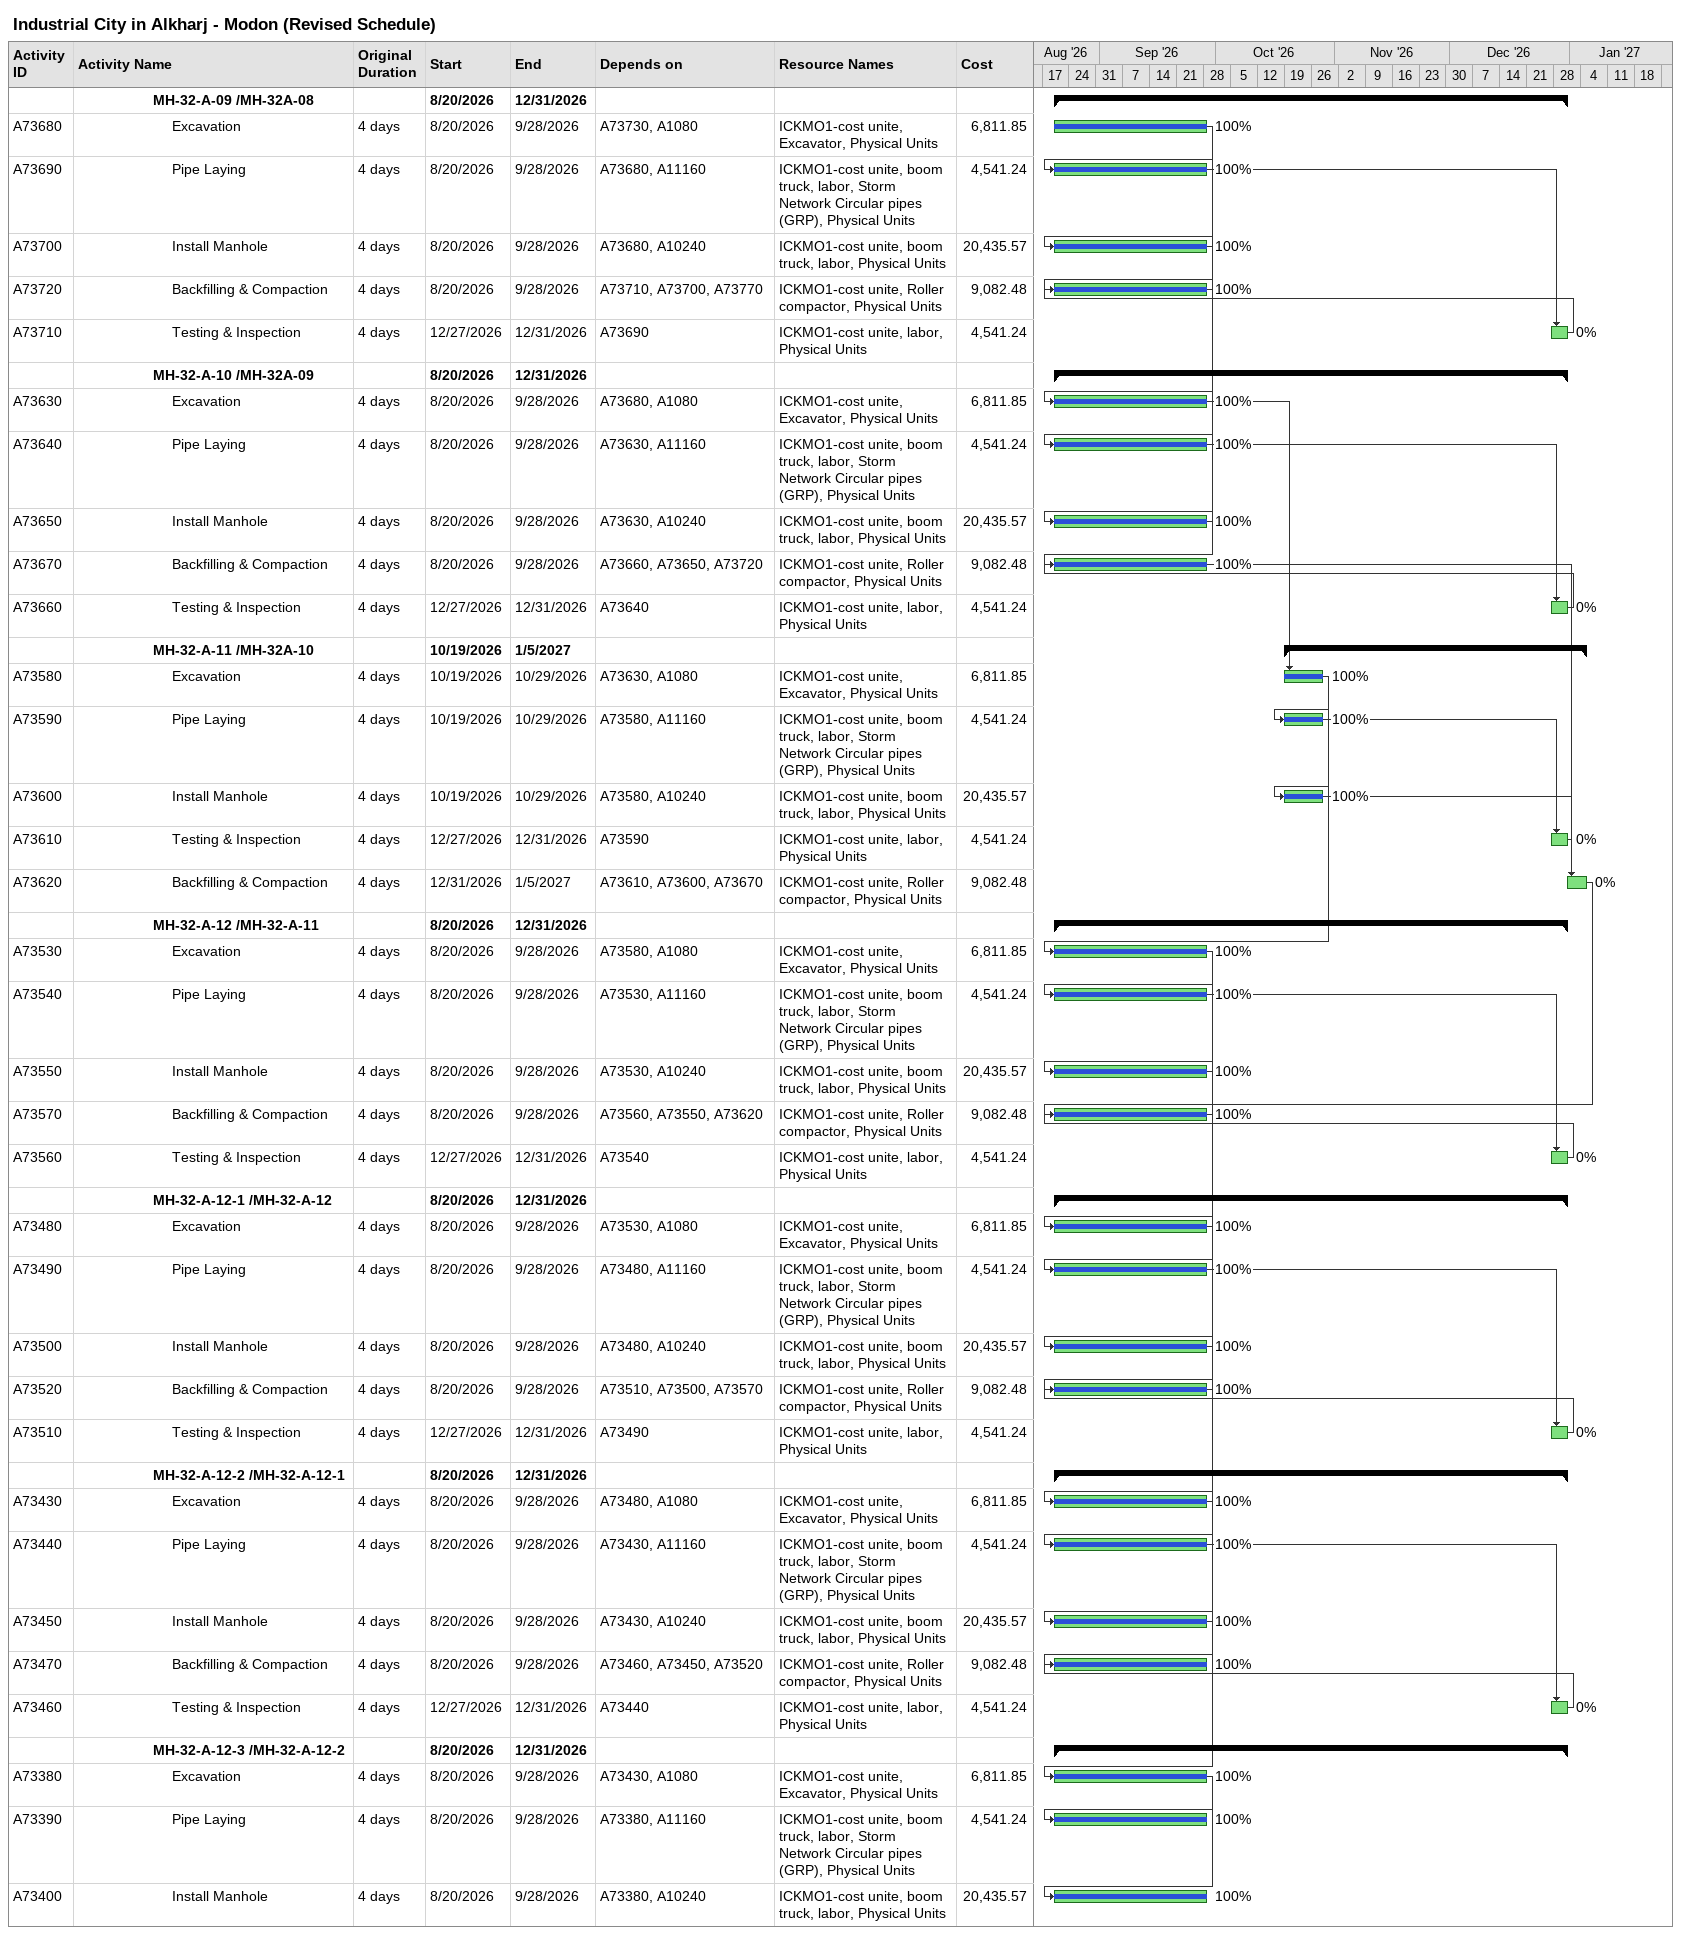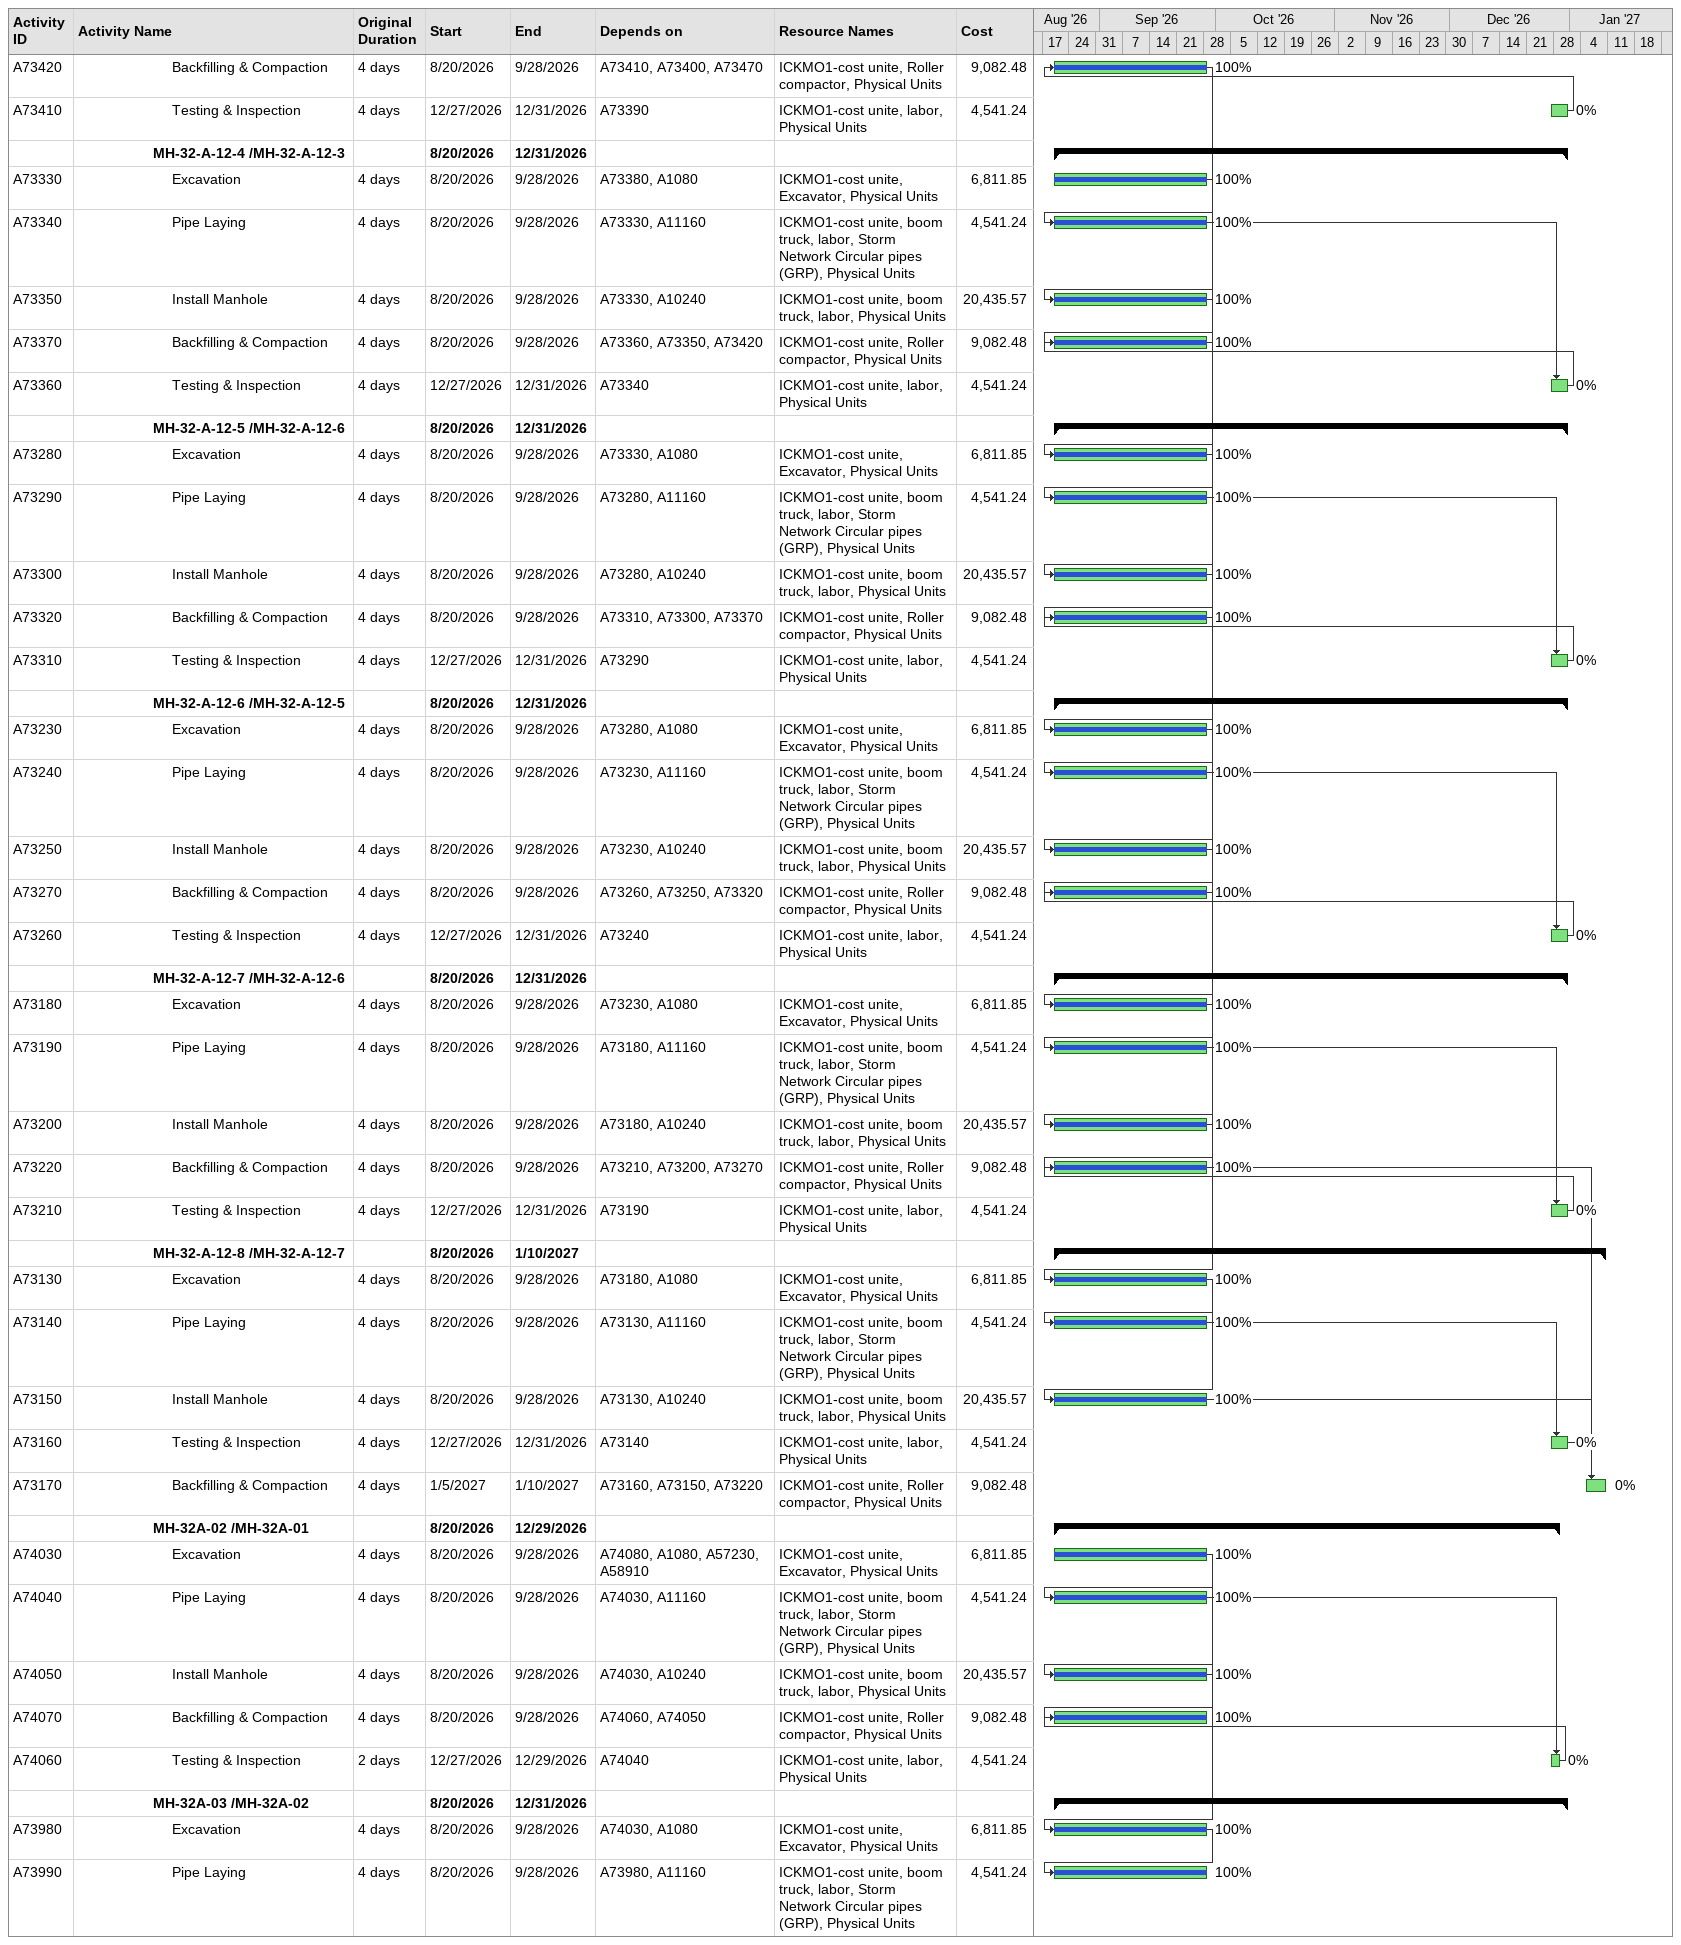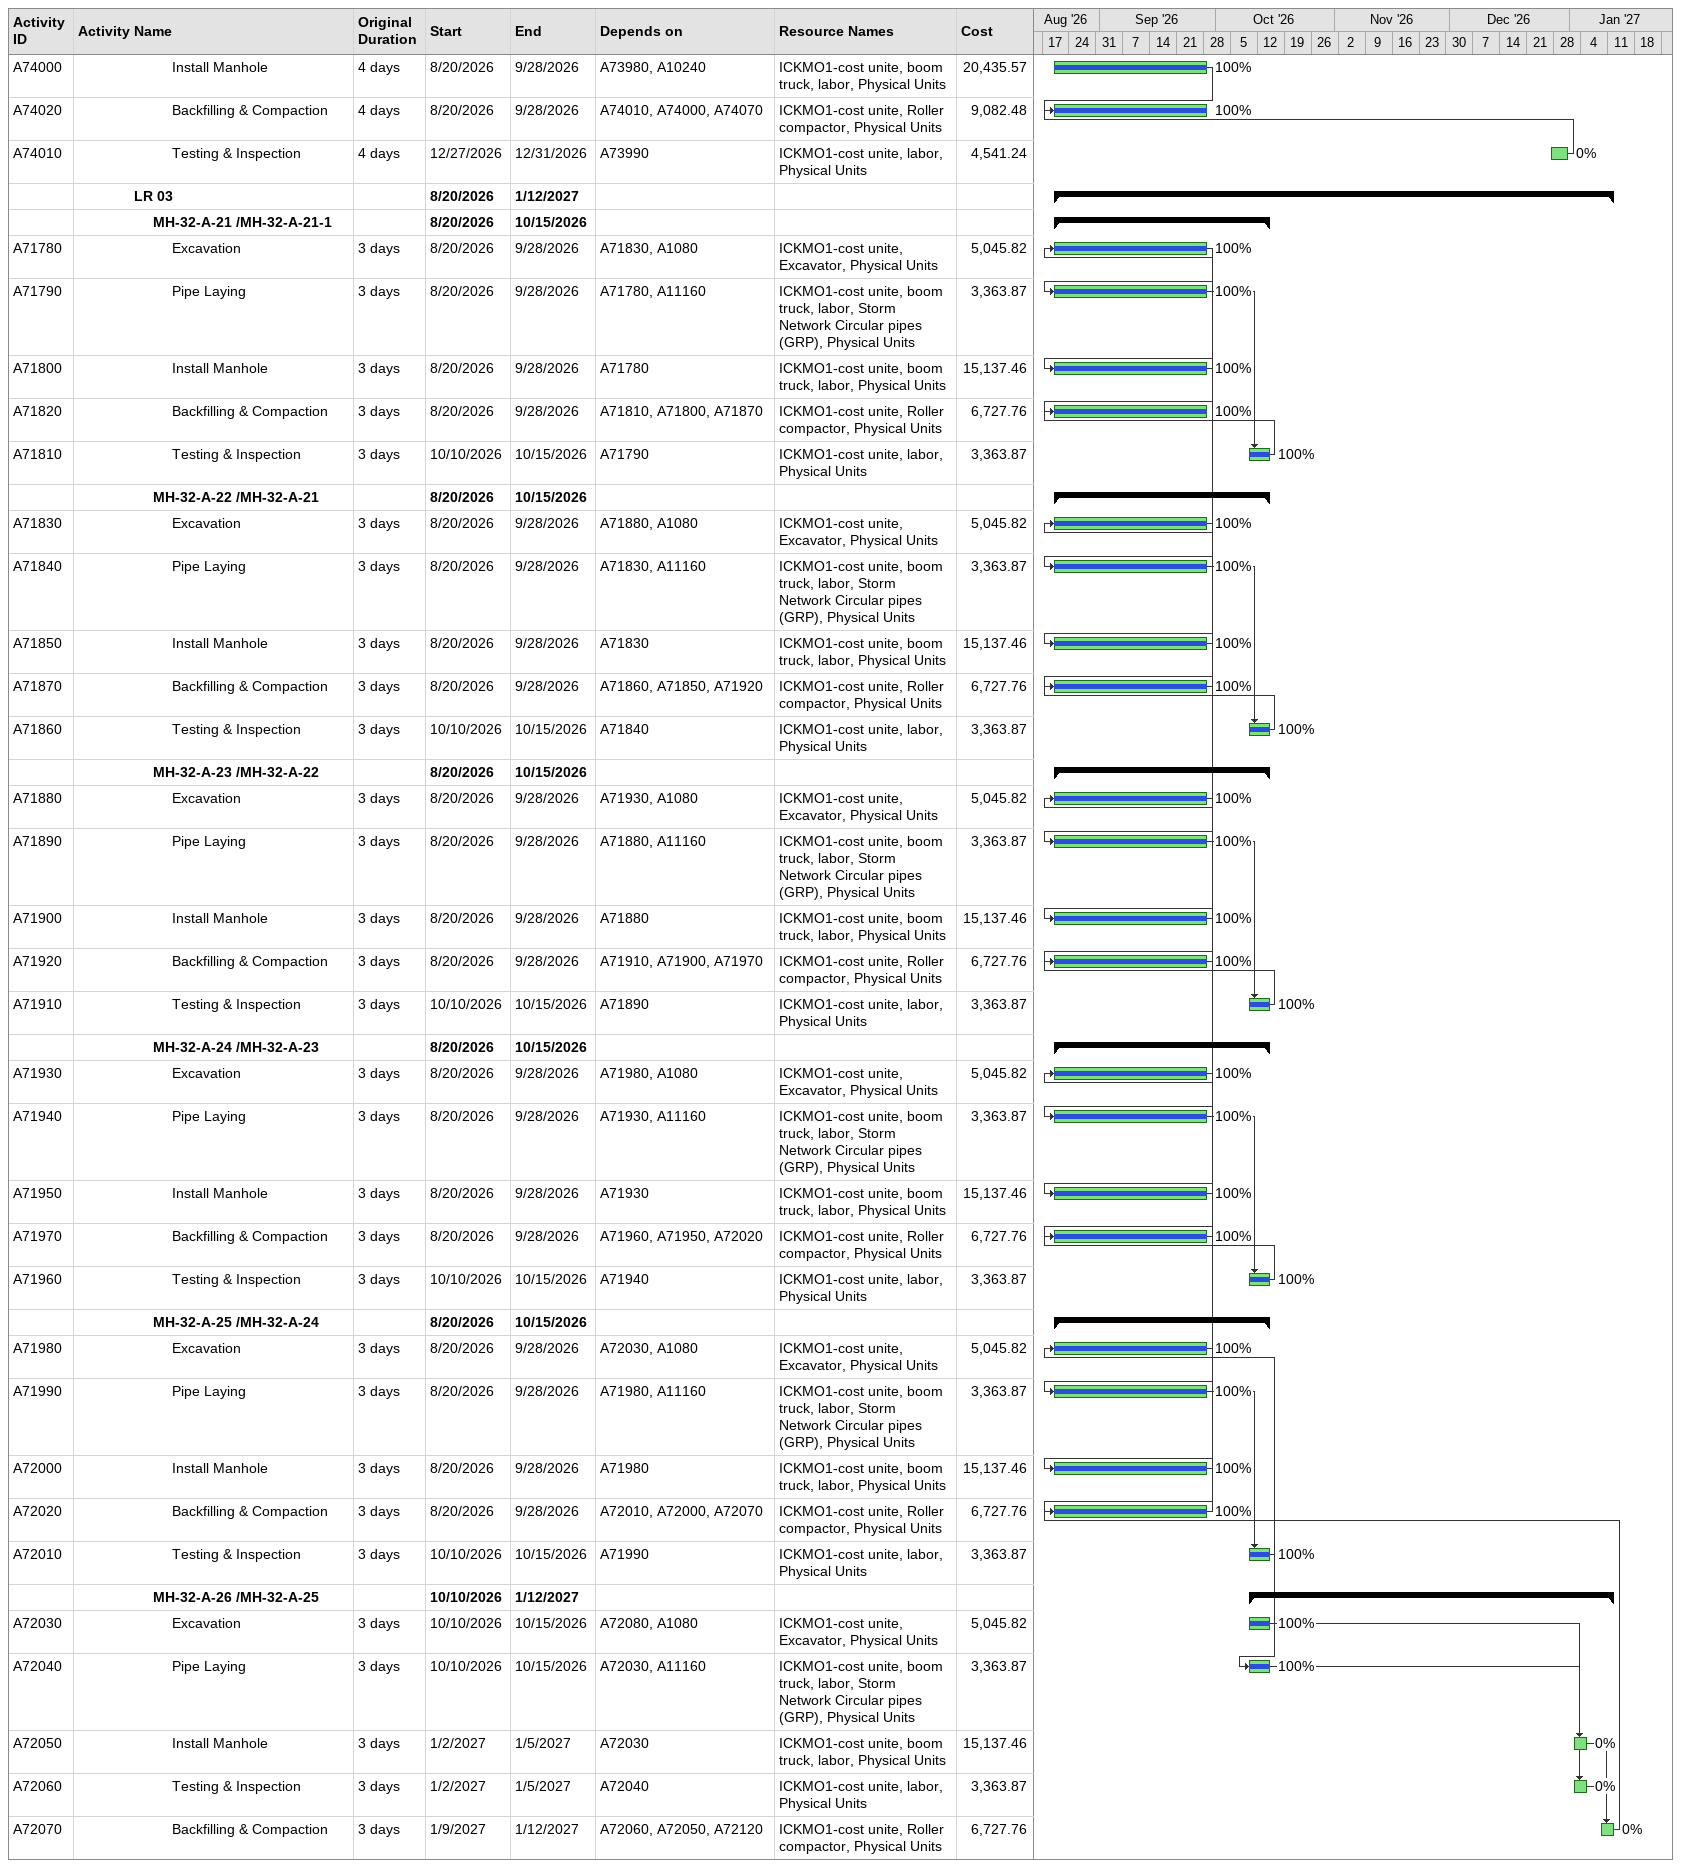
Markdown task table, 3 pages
Industrial City in Alkharj - Modon (Revised Schedule)

| ID | Level | Task | Original duration | Start | Finish | Predecessors | Resources | % complete | Cost |
|---|---|---|---|---|---|---|---|---|---|
|  | 5 | **MH-32-A-09 /MH-32A-08** |  | 2026-08-20 | 2026-12-31 |  |  |  |  |
| A73680 | 6 | Excavation | 4d | 2026-08-20 | 2026-09-28 | A73730, A1080 | ICKMO1-cost unite, Excavator, Physical Units | 100 | 6811.85 |
| A73690 | 6 | Pipe Laying | 4d | 2026-08-20 | 2026-09-28 | A73680, A11160 | ICKMO1-cost unite, boom truck, labor, Storm Network Circular pipes (GRP), Physical Units | 100 | 4541.24 |
| A73700 | 6 | Install Manhole | 4d | 2026-08-20 | 2026-09-28 | A73680, A10240 | ICKMO1-cost unite, boom truck, labor, Physical Units | 100 | 20435.57 |
| A73720 | 6 | Backfilling & Compaction | 4d | 2026-08-20 | 2026-09-28 | A73710, A73700, A73770 | ICKMO1-cost unite, Roller compactor, Physical Units | 100 | 9082.48 |
| A73710 | 6 | Testing & Inspection | 4d | 2026-12-27 | 2026-12-31 | A73690 | ICKMO1-cost unite, labor, Physical Units | 0 | 4541.24 |
|  | 5 | **MH-32-A-10 /MH-32A-09** |  | 2026-08-20 | 2026-12-31 |  |  |  |  |
| A73630 | 6 | Excavation | 4d | 2026-08-20 | 2026-09-28 | A73680, A1080 | ICKMO1-cost unite, Excavator, Physical Units | 100 | 6811.85 |
| A73640 | 6 | Pipe Laying | 4d | 2026-08-20 | 2026-09-28 | A73630, A11160 | ICKMO1-cost unite, boom truck, labor, Storm Network Circular pipes (GRP), Physical Units | 100 | 4541.24 |
| A73650 | 6 | Install Manhole | 4d | 2026-08-20 | 2026-09-28 | A73630, A10240 | ICKMO1-cost unite, boom truck, labor, Physical Units | 100 | 20435.57 |
| A73670 | 6 | Backfilling & Compaction | 4d | 2026-08-20 | 2026-09-28 | A73660, A73650, A73720 | ICKMO1-cost unite, Roller compactor, Physical Units | 100 | 9082.48 |
| A73660 | 6 | Testing & Inspection | 4d | 2026-12-27 | 2026-12-31 | A73640 | ICKMO1-cost unite, labor, Physical Units | 0 | 4541.24 |
|  | 5 | **MH-32-A-11 /MH-32A-10** |  | 2026-10-19 | 2027-01-05 |  |  |  |  |
| A73580 | 6 | Excavation | 4d | 2026-10-19 | 2026-10-29 | A73630, A1080 | ICKMO1-cost unite, Excavator, Physical Units | 100 | 6811.85 |
| A73590 | 6 | Pipe Laying | 4d | 2026-10-19 | 2026-10-29 | A73580, A11160 | ICKMO1-cost unite, boom truck, labor, Storm Network Circular pipes (GRP), Physical Units | 100 | 4541.24 |
| A73600 | 6 | Install Manhole | 4d | 2026-10-19 | 2026-10-29 | A73580, A10240 | ICKMO1-cost unite, boom truck, labor, Physical Units | 100 | 20435.57 |
| A73610 | 6 | Testing & Inspection | 4d | 2026-12-27 | 2026-12-31 | A73590 | ICKMO1-cost unite, labor, Physical Units | 0 | 4541.24 |
| A73620 | 6 | Backfilling & Compaction | 4d | 2026-12-31 | 2027-01-05 | A73610, A73600, A73670 | ICKMO1-cost unite, Roller compactor, Physical Units | 0 | 9082.48 |
|  | 5 | **MH-32-A-12 /MH-32-A-11** |  | 2026-08-20 | 2026-12-31 |  |  |  |  |
| A73530 | 6 | Excavation | 4d | 2026-08-20 | 2026-09-28 | A73580, A1080 | ICKMO1-cost unite, Excavator, Physical Units | 100 | 6811.85 |
| A73540 | 6 | Pipe Laying | 4d | 2026-08-20 | 2026-09-28 | A73530, A11160 | ICKMO1-cost unite, boom truck, labor, Storm Network Circular pipes (GRP), Physical Units | 100 | 4541.24 |
| A73550 | 6 | Install Manhole | 4d | 2026-08-20 | 2026-09-28 | A73530, A10240 | ICKMO1-cost unite, boom truck, labor, Physical Units | 100 | 20435.57 |
| A73570 | 6 | Backfilling & Compaction | 4d | 2026-08-20 | 2026-09-28 | A73560, A73550, A73620 | ICKMO1-cost unite, Roller compactor, Physical Units | 100 | 9082.48 |
| A73560 | 6 | Testing & Inspection | 4d | 2026-12-27 | 2026-12-31 | A73540 | ICKMO1-cost unite, labor, Physical Units | 0 | 4541.24 |
|  | 5 | **MH-32-A-12-1 /MH-32-A-12** |  | 2026-08-20 | 2026-12-31 |  |  |  |  |
| A73480 | 6 | Excavation | 4d | 2026-08-20 | 2026-09-28 | A73530, A1080 | ICKMO1-cost unite, Excavator, Physical Units | 100 | 6811.85 |
| A73490 | 6 | Pipe Laying | 4d | 2026-08-20 | 2026-09-28 | A73480, A11160 | ICKMO1-cost unite, boom truck, labor, Storm Network Circular pipes (GRP), Physical Units | 100 | 4541.24 |
| A73500 | 6 | Install Manhole | 4d | 2026-08-20 | 2026-09-28 | A73480, A10240 | ICKMO1-cost unite, boom truck, labor, Physical Units | 100 | 20435.57 |
| A73520 | 6 | Backfilling & Compaction | 4d | 2026-08-20 | 2026-09-28 | A73510, A73500, A73570 | ICKMO1-cost unite, Roller compactor, Physical Units | 100 | 9082.48 |
| A73510 | 6 | Testing & Inspection | 4d | 2026-12-27 | 2026-12-31 | A73490 | ICKMO1-cost unite, labor, Physical Units | 0 | 4541.24 |
|  | 5 | **MH-32-A-12-2 /MH-32-A-12-1** |  | 2026-08-20 | 2026-12-31 |  |  |  |  |
| A73430 | 6 | Excavation | 4d | 2026-08-20 | 2026-09-28 | A73480, A1080 | ICKMO1-cost unite, Excavator, Physical Units | 100 | 6811.85 |
| A73440 | 6 | Pipe Laying | 4d | 2026-08-20 | 2026-09-28 | A73430, A11160 | ICKMO1-cost unite, boom truck, labor, Storm Network Circular pipes (GRP), Physical Units | 100 | 4541.24 |
| A73450 | 6 | Install Manhole | 4d | 2026-08-20 | 2026-09-28 | A73430, A10240 | ICKMO1-cost unite, boom truck, labor, Physical Units | 100 | 20435.57 |
| A73470 | 6 | Backfilling & Compaction | 4d | 2026-08-20 | 2026-09-28 | A73460, A73450, A73520 | ICKMO1-cost unite, Roller compactor, Physical Units | 100 | 9082.48 |
| A73460 | 6 | Testing & Inspection | 4d | 2026-12-27 | 2026-12-31 | A73440 | ICKMO1-cost unite, labor, Physical Units | 0 | 4541.24 |
|  | 5 | **MH-32-A-12-3 /MH-32-A-12-2** |  | 2026-08-20 | 2026-12-31 |  |  |  |  |
| A73380 | 6 | Excavation | 4d | 2026-08-20 | 2026-09-28 | A73430, A1080 | ICKMO1-cost unite, Excavator, Physical Units | 100 | 6811.85 |
| A73390 | 6 | Pipe Laying | 4d | 2026-08-20 | 2026-09-28 | A73380, A11160 | ICKMO1-cost unite, boom truck, labor, Storm Network Circular pipes (GRP), Physical Units | 100 | 4541.24 |
| A73400 | 6 | Install Manhole | 4d | 2026-08-20 | 2026-09-28 | A73380, A10240 | ICKMO1-cost unite, boom truck, labor, Physical Units | 100 | 20435.57 |
| A73420 | 6 | Backfilling & Compaction | 4d | 2026-08-20 | 2026-09-28 | A73410, A73400, A73470 | ICKMO1-cost unite, Roller compactor, Physical Units | 100 | 9082.48 |
| A73410 | 6 | Testing & Inspection | 4d | 2026-12-27 | 2026-12-31 | A73390 | ICKMO1-cost unite, labor, Physical Units | 0 | 4541.24 |
|  | 5 | **MH-32-A-12-4 /MH-32-A-12-3** |  | 2026-08-20 | 2026-12-31 |  |  |  |  |
| A73330 | 6 | Excavation | 4d | 2026-08-20 | 2026-09-28 | A73380, A1080 | ICKMO1-cost unite, Excavator, Physical Units | 100 | 6811.85 |
| A73340 | 6 | Pipe Laying | 4d | 2026-08-20 | 2026-09-28 | A73330, A11160 | ICKMO1-cost unite, boom truck, labor, Storm Network Circular pipes (GRP), Physical Units | 100 | 4541.24 |
| A73350 | 6 | Install Manhole | 4d | 2026-08-20 | 2026-09-28 | A73330, A10240 | ICKMO1-cost unite, boom truck, labor, Physical Units | 100 | 20435.57 |
| A73370 | 6 | Backfilling & Compaction | 4d | 2026-08-20 | 2026-09-28 | A73360, A73350, A73420 | ICKMO1-cost unite, Roller compactor, Physical Units | 100 | 9082.48 |
| A73360 | 6 | Testing & Inspection | 4d | 2026-12-27 | 2026-12-31 | A73340 | ICKMO1-cost unite, labor, Physical Units | 0 | 4541.24 |
|  | 5 | **MH-32-A-12-5 /MH-32-A-12-6** |  | 2026-08-20 | 2026-12-31 |  |  |  |  |
| A73280 | 6 | Excavation | 4d | 2026-08-20 | 2026-09-28 | A73330, A1080 | ICKMO1-cost unite, Excavator, Physical Units | 100 | 6811.85 |
| A73290 | 6 | Pipe Laying | 4d | 2026-08-20 | 2026-09-28 | A73280, A11160 | ICKMO1-cost unite, boom truck, labor, Storm Network Circular pipes (GRP), Physical Units | 100 | 4541.24 |
| A73300 | 6 | Install Manhole | 4d | 2026-08-20 | 2026-09-28 | A73280, A10240 | ICKMO1-cost unite, boom truck, labor, Physical Units | 100 | 20435.57 |
| A73320 | 6 | Backfilling & Compaction | 4d | 2026-08-20 | 2026-09-28 | A73310, A73300, A73370 | ICKMO1-cost unite, Roller compactor, Physical Units | 100 | 9082.48 |
| A73310 | 6 | Testing & Inspection | 4d | 2026-12-27 | 2026-12-31 | A73290 | ICKMO1-cost unite, labor, Physical Units | 0 | 4541.24 |
|  | 5 | **MH-32-A-12-6 /MH-32-A-12-5** |  | 2026-08-20 | 2026-12-31 |  |  |  |  |
| A73230 | 6 | Excavation | 4d | 2026-08-20 | 2026-09-28 | A73280, A1080 | ICKMO1-cost unite, Excavator, Physical Units | 100 | 6811.85 |
| A73240 | 6 | Pipe Laying | 4d | 2026-08-20 | 2026-09-28 | A73230, A11160 | ICKMO1-cost unite, boom truck, labor, Storm Network Circular pipes (GRP), Physical Units | 100 | 4541.24 |
| A73250 | 6 | Install Manhole | 4d | 2026-08-20 | 2026-09-28 | A73230, A10240 | ICKMO1-cost unite, boom truck, labor, Physical Units | 100 | 20435.57 |
| A73270 | 6 | Backfilling & Compaction | 4d | 2026-08-20 | 2026-09-28 | A73260, A73250, A73320 | ICKMO1-cost unite, Roller compactor, Physical Units | 100 | 9082.48 |
| A73260 | 6 | Testing & Inspection | 4d | 2026-12-27 | 2026-12-31 | A73240 | ICKMO1-cost unite, labor, Physical Units | 0 | 4541.24 |
|  | 5 | **MH-32-A-12-7 /MH-32-A-12-6** |  | 2026-08-20 | 2026-12-31 |  |  |  |  |
| A73180 | 6 | Excavation | 4d | 2026-08-20 | 2026-09-28 | A73230, A1080 | ICKMO1-cost unite, Excavator, Physical Units | 100 | 6811.85 |
| A73190 | 6 | Pipe Laying | 4d | 2026-08-20 | 2026-09-28 | A73180, A11160 | ICKMO1-cost unite, boom truck, labor, Storm Network Circular pipes (GRP), Physical Units | 100 | 4541.24 |
| A73200 | 6 | Install Manhole | 4d | 2026-08-20 | 2026-09-28 | A73180, A10240 | ICKMO1-cost unite, boom truck, labor, Physical Units | 100 | 20435.57 |
| A73220 | 6 | Backfilling & Compaction | 4d | 2026-08-20 | 2026-09-28 | A73210, A73200, A73270 | ICKMO1-cost unite, Roller compactor, Physical Units | 100 | 9082.48 |
| A73210 | 6 | Testing & Inspection | 4d | 2026-12-27 | 2026-12-31 | A73190 | ICKMO1-cost unite, labor, Physical Units | 0 | 4541.24 |
|  | 5 | **MH-32-A-12-8 /MH-32-A-12-7** |  | 2026-08-20 | 2027-01-10 |  |  |  |  |
| A73130 | 6 | Excavation | 4d | 2026-08-20 | 2026-09-28 | A73180, A1080 | ICKMO1-cost unite, Excavator, Physical Units | 100 | 6811.85 |
| A73140 | 6 | Pipe Laying | 4d | 2026-08-20 | 2026-09-28 | A73130, A11160 | ICKMO1-cost unite, boom truck, labor, Storm Network Circular pipes (GRP), Physical Units | 100 | 4541.24 |
| A73150 | 6 | Install Manhole | 4d | 2026-08-20 | 2026-09-28 | A73130, A10240 | ICKMO1-cost unite, boom truck, labor, Physical Units | 100 | 20435.57 |
| A73160 | 6 | Testing & Inspection | 4d | 2026-12-27 | 2026-12-31 | A73140 | ICKMO1-cost unite, labor, Physical Units | 0 | 4541.24 |
| A73170 | 6 | Backfilling & Compaction | 4d | 2027-01-05 | 2027-01-10 | A73160, A73150, A73220 | ICKMO1-cost unite, Roller compactor, Physical Units | 0 | 9082.48 |
|  | 5 | **MH-32A-02 /MH-32A-01** |  | 2026-08-20 | 2026-12-29 |  |  |  |  |
| A74030 | 6 | Excavation | 4d | 2026-08-20 | 2026-09-28 | A74080, A1080, A57230, A58910 | ICKMO1-cost unite, Excavator, Physical Units | 100 | 6811.85 |
| A74040 | 6 | Pipe Laying | 4d | 2026-08-20 | 2026-09-28 | A74030, A11160 | ICKMO1-cost unite, boom truck, labor, Storm Network Circular pipes (GRP), Physical Units | 100 | 4541.24 |
| A74050 | 6 | Install Manhole | 4d | 2026-08-20 | 2026-09-28 | A74030, A10240 | ICKMO1-cost unite, boom truck, labor, Physical Units | 100 | 20435.57 |
| A74070 | 6 | Backfilling & Compaction | 4d | 2026-08-20 | 2026-09-28 | A74060, A74050 | ICKMO1-cost unite, Roller compactor, Physical Units | 100 | 9082.48 |
| A74060 | 6 | Testing & Inspection | 2d | 2026-12-27 | 2026-12-29 | A74040 | ICKMO1-cost unite, labor, Physical Units | 0 | 4541.24 |
|  | 5 | **MH-32A-03 /MH-32A-02** |  | 2026-08-20 | 2026-12-31 |  |  |  |  |
| A73980 | 6 | Excavation | 4d | 2026-08-20 | 2026-09-28 | A74030, A1080 | ICKMO1-cost unite, Excavator, Physical Units | 100 | 6811.85 |
| A73990 | 6 | Pipe Laying | 4d | 2026-08-20 | 2026-09-28 | A73980, A11160 | ICKMO1-cost unite, boom truck, labor, Storm Network Circular pipes (GRP), Physical Units | 100 | 4541.24 |
| A74000 | 6 | Install Manhole | 4d | 2026-08-20 | 2026-09-28 | A73980, A10240 | ICKMO1-cost unite, boom truck, labor, Physical Units | 100 | 20435.57 |
| A74020 | 6 | Backfilling & Compaction | 4d | 2026-08-20 | 2026-09-28 | A74010, A74000, A74070 | ICKMO1-cost unite, Roller compactor, Physical Units | 100 | 9082.48 |
| A74010 | 6 | Testing & Inspection | 4d | 2026-12-27 | 2026-12-31 | A73990 | ICKMO1-cost unite, labor, Physical Units | 0 | 4541.24 |
|  | 4 | **LR 03** |  | 2026-08-20 | 2027-01-12 |  |  |  |  |
|  | 5 | **MH-32-A-21 /MH-32-A-21-1** |  | 2026-08-20 | 2026-10-15 |  |  |  |  |
| A71780 | 6 | Excavation | 3d | 2026-08-20 | 2026-09-28 | A71830, A1080 | ICKMO1-cost unite, Excavator, Physical Units | 100 | 5045.82 |
| A71790 | 6 | Pipe Laying | 3d | 2026-08-20 | 2026-09-28 | A71780, A11160 | ICKMO1-cost unite, boom truck, labor, Storm Network Circular pipes (GRP), Physical Units | 100 | 3363.87 |
| A71800 | 6 | Install Manhole | 3d | 2026-08-20 | 2026-09-28 | A71780 | ICKMO1-cost unite, boom truck, labor, Physical Units | 100 | 15137.46 |
| A71820 | 6 | Backfilling & Compaction | 3d | 2026-08-20 | 2026-09-28 | A71810, A71800, A71870 | ICKMO1-cost unite, Roller compactor, Physical Units | 100 | 6727.76 |
| A71810 | 6 | Testing & Inspection | 3d | 2026-10-10 | 2026-10-15 | A71790 | ICKMO1-cost unite, labor, Physical Units | 100 | 3363.87 |
|  | 5 | **MH-32-A-22 /MH-32-A-21** |  | 2026-08-20 | 2026-10-15 |  |  |  |  |
| A71830 | 6 | Excavation | 3d | 2026-08-20 | 2026-09-28 | A71880, A1080 | ICKMO1-cost unite, Excavator, Physical Units | 100 | 5045.82 |
| A71840 | 6 | Pipe Laying | 3d | 2026-08-20 | 2026-09-28 | A71830, A11160 | ICKMO1-cost unite, boom truck, labor, Storm Network Circular pipes (GRP), Physical Units | 100 | 3363.87 |
| A71850 | 6 | Install Manhole | 3d | 2026-08-20 | 2026-09-28 | A71830 | ICKMO1-cost unite, boom truck, labor, Physical Units | 100 | 15137.46 |
| A71870 | 6 | Backfilling & Compaction | 3d | 2026-08-20 | 2026-09-28 | A71860, A71850, A71920 | ICKMO1-cost unite, Roller compactor, Physical Units | 100 | 6727.76 |
| A71860 | 6 | Testing & Inspection | 3d | 2026-10-10 | 2026-10-15 | A71840 | ICKMO1-cost unite, labor, Physical Units | 100 | 3363.87 |
|  | 5 | **MH-32-A-23 /MH-32-A-22** |  | 2026-08-20 | 2026-10-15 |  |  |  |  |
| A71880 | 6 | Excavation | 3d | 2026-08-20 | 2026-09-28 | A71930, A1080 | ICKMO1-cost unite, Excavator, Physical Units | 100 | 5045.82 |
| A71890 | 6 | Pipe Laying | 3d | 2026-08-20 | 2026-09-28 | A71880, A11160 | ICKMO1-cost unite, boom truck, labor, Storm Network Circular pipes (GRP), Physical Units | 100 | 3363.87 |
| A71900 | 6 | Install Manhole | 3d | 2026-08-20 | 2026-09-28 | A71880 | ICKMO1-cost unite, boom truck, labor, Physical Units | 100 | 15137.46 |
| A71920 | 6 | Backfilling & Compaction | 3d | 2026-08-20 | 2026-09-28 | A71910, A71900, A71970 | ICKMO1-cost unite, Roller compactor, Physical Units | 100 | 6727.76 |
| A71910 | 6 | Testing & Inspection | 3d | 2026-10-10 | 2026-10-15 | A71890 | ICKMO1-cost unite, labor, Physical Units | 100 | 3363.87 |
|  | 5 | **MH-32-A-24 /MH-32-A-23** |  | 2026-08-20 | 2026-10-15 |  |  |  |  |
| A71930 | 6 | Excavation | 3d | 2026-08-20 | 2026-09-28 | A71980, A1080 | ICKMO1-cost unite, Excavator, Physical Units | 100 | 5045.82 |
| A71940 | 6 | Pipe Laying | 3d | 2026-08-20 | 2026-09-28 | A71930, A11160 | ICKMO1-cost unite, boom truck, labor, Storm Network Circular pipes (GRP), Physical Units | 100 | 3363.87 |
| A71950 | 6 | Install Manhole | 3d | 2026-08-20 | 2026-09-28 | A71930 | ICKMO1-cost unite, boom truck, labor, Physical Units | 100 | 15137.46 |
| A71970 | 6 | Backfilling & Compaction | 3d | 2026-08-20 | 2026-09-28 | A71960, A71950, A72020 | ICKMO1-cost unite, Roller compactor, Physical Units | 100 | 6727.76 |
| A71960 | 6 | Testing & Inspection | 3d | 2026-10-10 | 2026-10-15 | A71940 | ICKMO1-cost unite, labor, Physical Units | 100 | 3363.87 |
|  | 5 | **MH-32-A-25 /MH-32-A-24** |  | 2026-08-20 | 2026-10-15 |  |  |  |  |
| A71980 | 6 | Excavation | 3d | 2026-08-20 | 2026-09-28 | A72030, A1080 | ICKMO1-cost unite, Excavator, Physical Units | 100 | 5045.82 |
| A71990 | 6 | Pipe Laying | 3d | 2026-08-20 | 2026-09-28 | A71980, A11160 | ICKMO1-cost unite, boom truck, labor, Storm Network Circular pipes (GRP), Physical Units | 100 | 3363.87 |
| A72000 | 6 | Install Manhole | 3d | 2026-08-20 | 2026-09-28 | A71980 | ICKMO1-cost unite, boom truck, labor, Physical Units | 100 | 15137.46 |
| A72020 | 6 | Backfilling & Compaction | 3d | 2026-08-20 | 2026-09-28 | A72010, A72000, A72070 | ICKMO1-cost unite, Roller compactor, Physical Units | 100 | 6727.76 |
| A72010 | 6 | Testing & Inspection | 3d | 2026-10-10 | 2026-10-15 | A71990 | ICKMO1-cost unite, labor, Physical Units | 100 | 3363.87 |
|  | 5 | **MH-32-A-26 /MH-32-A-25** |  | 2026-10-10 | 2027-01-12 |  |  |  |  |
| A72030 | 6 | Excavation | 3d | 2026-10-10 | 2026-10-15 | A72080, A1080 | ICKMO1-cost unite, Excavator, Physical Units | 100 | 5045.82 |
| A72040 | 6 | Pipe Laying | 3d | 2026-10-10 | 2026-10-15 | A72030, A11160 | ICKMO1-cost unite, boom truck, labor, Storm Network Circular pipes (GRP), Physical Units | 100 | 3363.87 |
| A72050 | 6 | Install Manhole | 3d | 2027-01-02 | 2027-01-05 | A72030 | ICKMO1-cost unite, boom truck, labor, Physical Units | 0 | 15137.46 |
| A72060 | 6 | Testing & Inspection | 3d | 2027-01-02 | 2027-01-05 | A72040 | ICKMO1-cost unite, labor, Physical Units | 0 | 3363.87 |
| A72070 | 6 | Backfilling & Compaction | 3d | 2027-01-09 | 2027-01-12 | A72060, A72050, A72120 | ICKMO1-cost unite, Roller compactor, Physical Units | 0 | 6727.76 |
